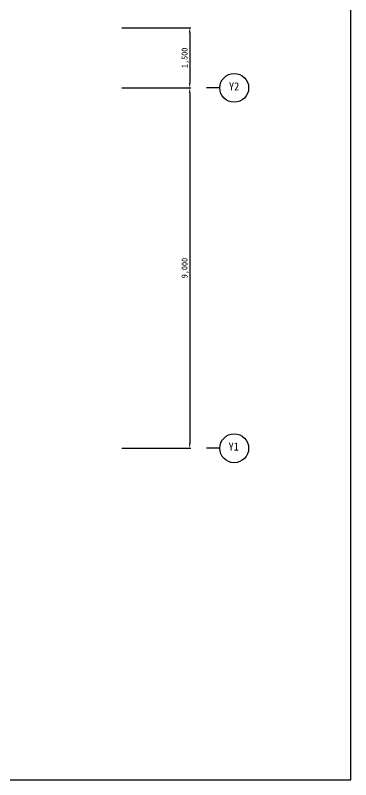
# Model space of a CAD drawing. Header units: millimetres. Extents: x 187491 to 227291, y -66367 to -35122.
# Drawn here: x 218921 to 227291, y -66367 to -47278 of the extents above; entities that cross this region are included whole.
import ezdxf

# ---------------------------------------------------------------- set-up
doc = ezdxf.new("R2010")
doc.units = ezdxf.units.MM
doc.layers.add('TX-PAPR', color=2, linetype='Continuous', plot=False)
for name, color, linetype in [('TZ-DIMS', 1, 'Continuous'), ('TZ-LEAL', 1, 'Continuous'), ('TZ-LEAT', 3, 'Continuous')]:
    doc.layers.add(name, color=color, linetype=linetype)
doc.styles.get("Standard").update_dxf_attribs({"font": 'GulimChe.ttf'})
doc.dimstyles.new('D50', dxfattribs={"dimscale": 50, "dimtxt": 3, "dimasz": 2.5, "dimexe": 0.5, "dimexo": 0.5, "dimgap": 0.5, "dimtad": 1, "dimdec": 0, "dimzin": 1, "dimdsep": 46, "dimlunit": 6, "dimtxsty": 'Standard', "dimcen": 1, "dimclrd": 1, "dimclre": 1, "dimclrt": 3, "dimadec": 0, "dimazin": 0, "dimtfac": 1, "dimtdec": 0, "dimtix": 1, "dimtmove": 2, "dimatfit": 3, "dimfxl": 0, "dimtvp": 2, "dimlwd": -1, "dimlwe": -1, "dimarcsym": 0})

# ---------------------------------------------------------------- blocks, each defined once
blk = doc.blocks.new('*D600')
at = {"layer": 'DEFPOINTS', "color": 0}
for p in [(221553, -47591), (221553, -49091), (223274, -49091)]:
    blk.add_point(p, dxfattribs=at)
at = {"layer": 'TZ-DIMS', "color": 1}
for p, q in [((221578, -47591), (223299, -47591)), ((223274, -47716), (223274, -48966)), ((221578, -49091), (223299, -49091))]:
    blk.add_line(p, q, dxfattribs=at)
for points in [[(223253, -47716), (223295, -47716), (223274, -47591)], [(223253, -48966), (223295, -48966), (223274, -49091)]]:
    blk.add_solid(points, dxfattribs=at)
at = {"layer": 'TZ-DIMS', "color": 3, "insert": (223163, -48341), "char_height": 150, "attachment_point": 5, "rotation": 90}
blk.add_mtext('1,500', dxfattribs=at)
blk = doc.blocks.new('*D601')
at = {"layer": 'DEFPOINTS', "color": 0}
for p in [(221553, -49091), (221553, -58091), (223274, -58091)]:
    blk.add_point(p, dxfattribs=at)
at = {"layer": 'TZ-DIMS', "color": 1}
for p, q in [((221578, -49091), (223299, -49091)), ((223274, -49216), (223274, -57966)), ((221578, -58091), (223299, -58091))]:
    blk.add_line(p, q, dxfattribs=at)
for points in [[(223253, -49216), (223295, -49216), (223274, -49091)], [(223253, -57966), (223295, -57966), (223274, -58091)]]:
    blk.add_solid(points, dxfattribs=at)
at = {"layer": 'TZ-DIMS', "color": 3, "insert": (223163, -53591), "char_height": 150, "attachment_point": 5, "rotation": 90}
blk.add_mtext('9,000', dxfattribs=at)

msp = doc.modelspace()

# ---------------------------------------------------------------- linework, layer by layer
at = {"layer": 'TX-PAPR'}
msp.add_lwpolyline([(187491.5, -66367.3), (227291.5, -66367.3), (227291.5, -40567.3), (187491.5, -40567.3)], close=True, dxfattribs=at)
at = {"layer": 'TZ-LEAL'}
for points in [[(224024.2, -49090.7), (223688.8, -49090.7)], [(224024.2, -58090.7), (223688.8, -58090.7)]]:
    msp.add_lwpolyline(points, dxfattribs=at)
for centre in [(224384.2, -49090.7), (224384.2, -58090.7)]:
    msp.add_circle(centre, 360, dxfattribs=at)

# ---------------------------------------------------------------- texts
at = {"layer": 'TZ-LEAT'}
for s, p in [('Y2', (224253, -49153.3)), ('Y1', (224242.9, -58148.8))]:
    msp.add_text(s, height=200, dxfattribs=at).set_placement(p)

# ---------------------------------------------------------------- dimensions: what is measured, and where the dimension line sits
at = {"layer": 'TZ-DIMS'}
for base, p1, p2, picture, middle in [((223274.2, -49090.7), (221553.4, -47590.7), (221553.4, -49090.7), '*D600', (223163, -48340.7)), ((223274.2, -58090.7), (221553.4, -49090.7), (221553.4, -58090.7), '*D601', (223163.1, -53590.7))]:
    dim = msp.add_linear_dim(base=base, p1=p1, p2=p2, angle=90, dimstyle='D50', dxfattribs=at)
    dim.commit()
    dim.dimension.update_dxf_attribs({"geometry": picture, "text_midpoint": middle})

doc.saveas('drawing.dxf')
